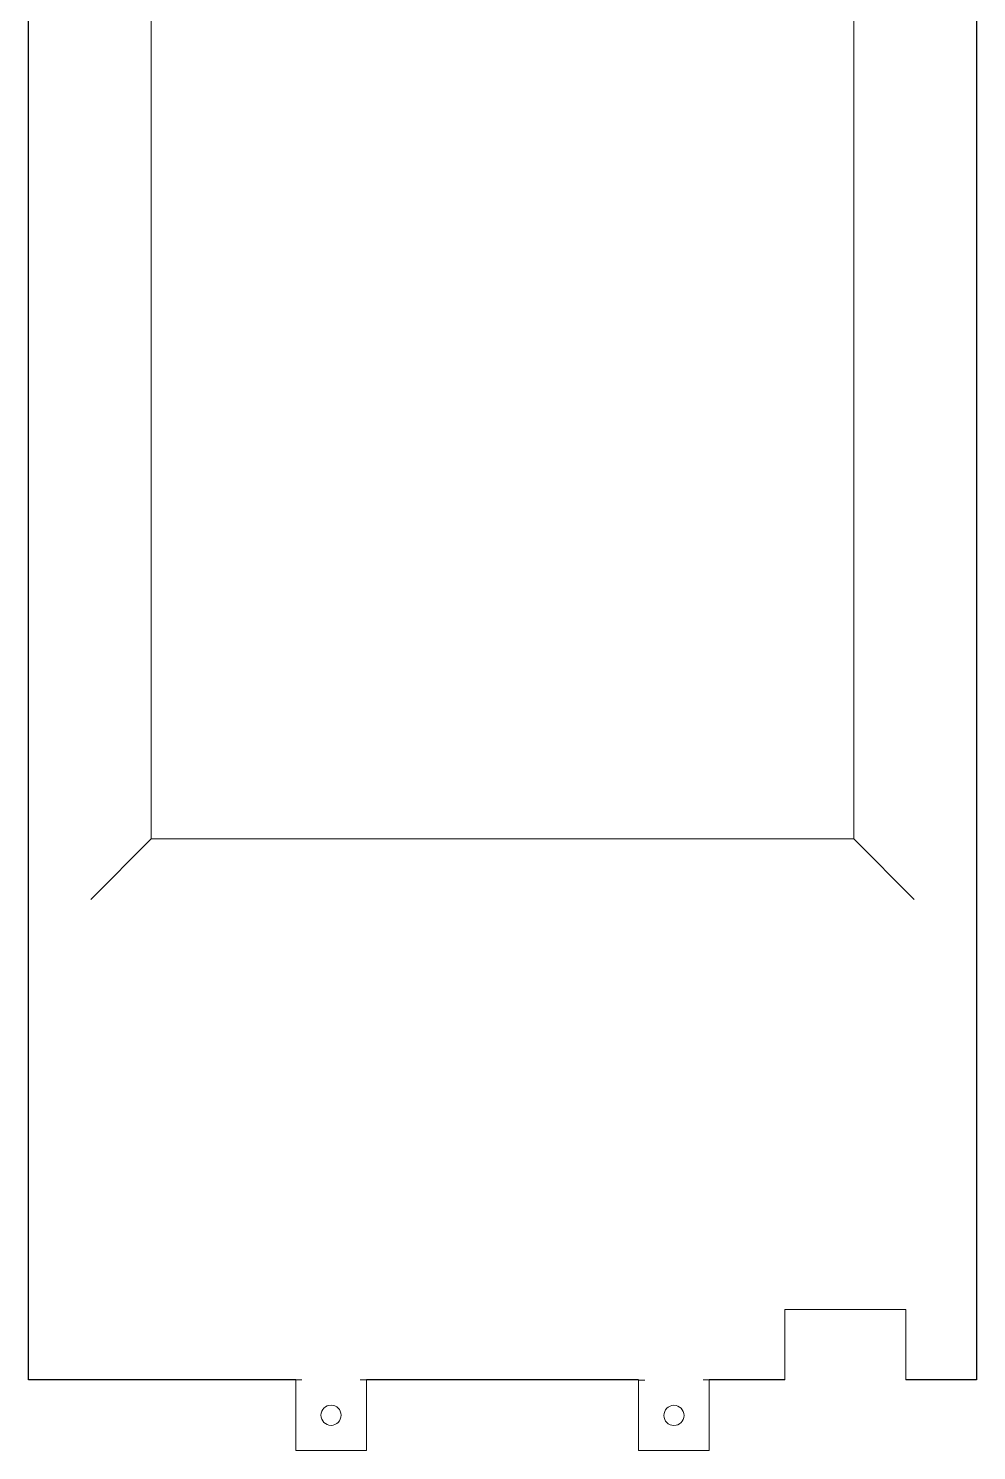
# Model space of a CAD drawing. Header units: centimetres. Extents: x -20 to 86, y -72 to 69.
# Drawn here: x -19.6 to 27.4, y -72.2 to -1.7 of the extents above; entities that cross this region are included whole.
import ezdxf

# ---------------------------------------------------------------- set-up
doc = ezdxf.new("R2010")
doc.units = ezdxf.units.CM
doc.header["$MEASUREMENT"] = 0
doc.layers.add('Layer 1', color=7, linetype='Continuous')

msp = doc.modelspace()

# ---------------------------------------------------------------- linework, layer by layer
at = {"layer": 'Layer 1', "color": 250, "lineweight": 20}
for centre in [(-4.62219, -70.49835), (12.37781, -70.50625)]:
    msp.add_ellipse(centre, major_axis=(0, 0.50001), ratio=0.99998, dxfattribs=at)
at = {"layer": 'Layer 1', "color": 250, "lineweight": 25}
msp.add_open_spline([(-6.37219, -68.75), (-13.86072, -68.75), (-19.62219, -68.75), (-19.62219, -68.74999), (-19.62219, -68.74999), (-19.62219, 65.82447), (-19.62219, 65.82447), (-19.62219, 67.43351), (-18.49335, 68.74999), (-17.11365, 68.74999), (-17.11365, 68.74999), (24.86928, 68.74999), (24.86928, 68.74999), (26.24897, 68.74999), (27.37781, 67.4335), (27.37781, 65.82447), (27.37781, 65.82447), (27.37781, -68.75), (27.37781, -68.75), (27.37781, -68.75), (26.06485, -68.75), (23.87781, -68.75)], degree=3, knots=[0, 0, 0, 0, 0.14285714, 0.14285714, 0.14285714, 0.28571429, 0.28571429, 0.28571429, 0.42857143, 0.42857143, 0.42857143, 0.57142857, 0.57142857, 0.57142857, 0.71428571, 0.71428571, 0.71428571, 0.85714286, 0.85714286, 0.85714286, 1, 1, 1, 1], dxfattribs=at)
at = {"layer": 'Layer 1', "color": 250, "lineweight": 20}
for points, knots in [([(-13.53061, 57.07543), (-13.53061, 57.07543), (21.28939, 57.0753), (21.28939, 57.0753), (21.28939, 57.0753), (21.28899, -41.9247), (21.28899, -41.9247), (21.28899, -41.9247), (-13.53101, -41.92457), (-13.53101, -41.92457), (-13.53101, -41.92457), (-13.53061, 57.07543), (-13.53061, 57.07543)], [0, 0, 0, 0, 0.25, 0.25, 0.25, 0.5, 0.5, 0.5, 0.75, 0.75, 0.75, 1, 1, 1, 1]), ([(17.87781, -68.74997), (17.87781, -68.74997), (17.87781, -65.24997), (17.87781, -65.24997), (17.87781, -65.24997), (23.87781, -65.24997), (23.87781, -65.24997), (23.87781, -65.24997), (23.87781, -68.74997), (23.87781, -68.74997)], [0, 0, 0, 0, 0.33333333, 0.33333333, 0.33333333, 0.66666667, 0.66666667, 0.66666667, 1, 1, 1, 1]), ([(-2.87219, -68.75), (-2.87219, -68.75), (-2.87219, -72.24835), (-2.87219, -72.24835), (-2.87219, -72.24835), (-6.37219, -72.24835), (-6.37219, -72.24835), (-6.37219, -72.24835), (-6.37219, -68.75), (-6.37219, -68.75)], [0, 0, 0, 0, 0.33333333, 0.33333333, 0.33333333, 0.66666667, 0.66666667, 0.66666667, 1, 1, 1, 1]), ([(14.12781, -68.75), (14.12781, -68.75), (14.12781, -72.24625), (14.12781, -72.24625), (14.12781, -72.24625), (10.62781, -72.24625), (10.62781, -72.24625), (10.62781, -72.24625), (10.62781, -68.75), (10.62781, -68.75)], [0, 0, 0, 0, 0.33333333, 0.33333333, 0.33333333, 0.66666667, 0.66666667, 0.66666667, 1, 1, 1, 1])]:
    msp.add_open_spline(points, degree=3, knots=knots, dxfattribs=at)
for points in [[(-13.53101, -41.92457), (-13.53101, -41.92457), (-16.5327, -44.92463), (-16.5327, -44.92463)], [(21.28899, -41.9247), (21.28899, -41.9247), (24.2873, -44.92463), (24.2873, -44.92463)], [(-6.37219, -68.75), (-6.37219, -68.75), (-6.07219, -68.75), (-6.07219, -68.75)], [(-2.87219, -68.75), (-2.87219, -68.75), (-3.17219, -68.75), (-3.17219, -68.75)], [(10.63278, -68.75497), (10.63278, -68.75497), (10.93278, -68.75497), (10.93278, -68.75497)], [(14.12781, -68.75), (14.12781, -68.75), (13.82781, -68.75), (13.82781, -68.75)]]:
    msp.add_open_spline(points, degree=3, dxfattribs=at)
at = {"layer": 'Layer 1', "color": 250, "lineweight": 25}
for points in [[(10.62781, -68.75), (6.24206, -68.75), (1.51356, -68.75), (-2.87219, -68.75)], [(17.87781, -68.75), (16.69507, -68.75), (15.43787, -68.75), (14.12781, -68.75)]]:
    msp.add_open_spline(points, degree=3, dxfattribs=at)

doc.saveas('drawing.dxf')
